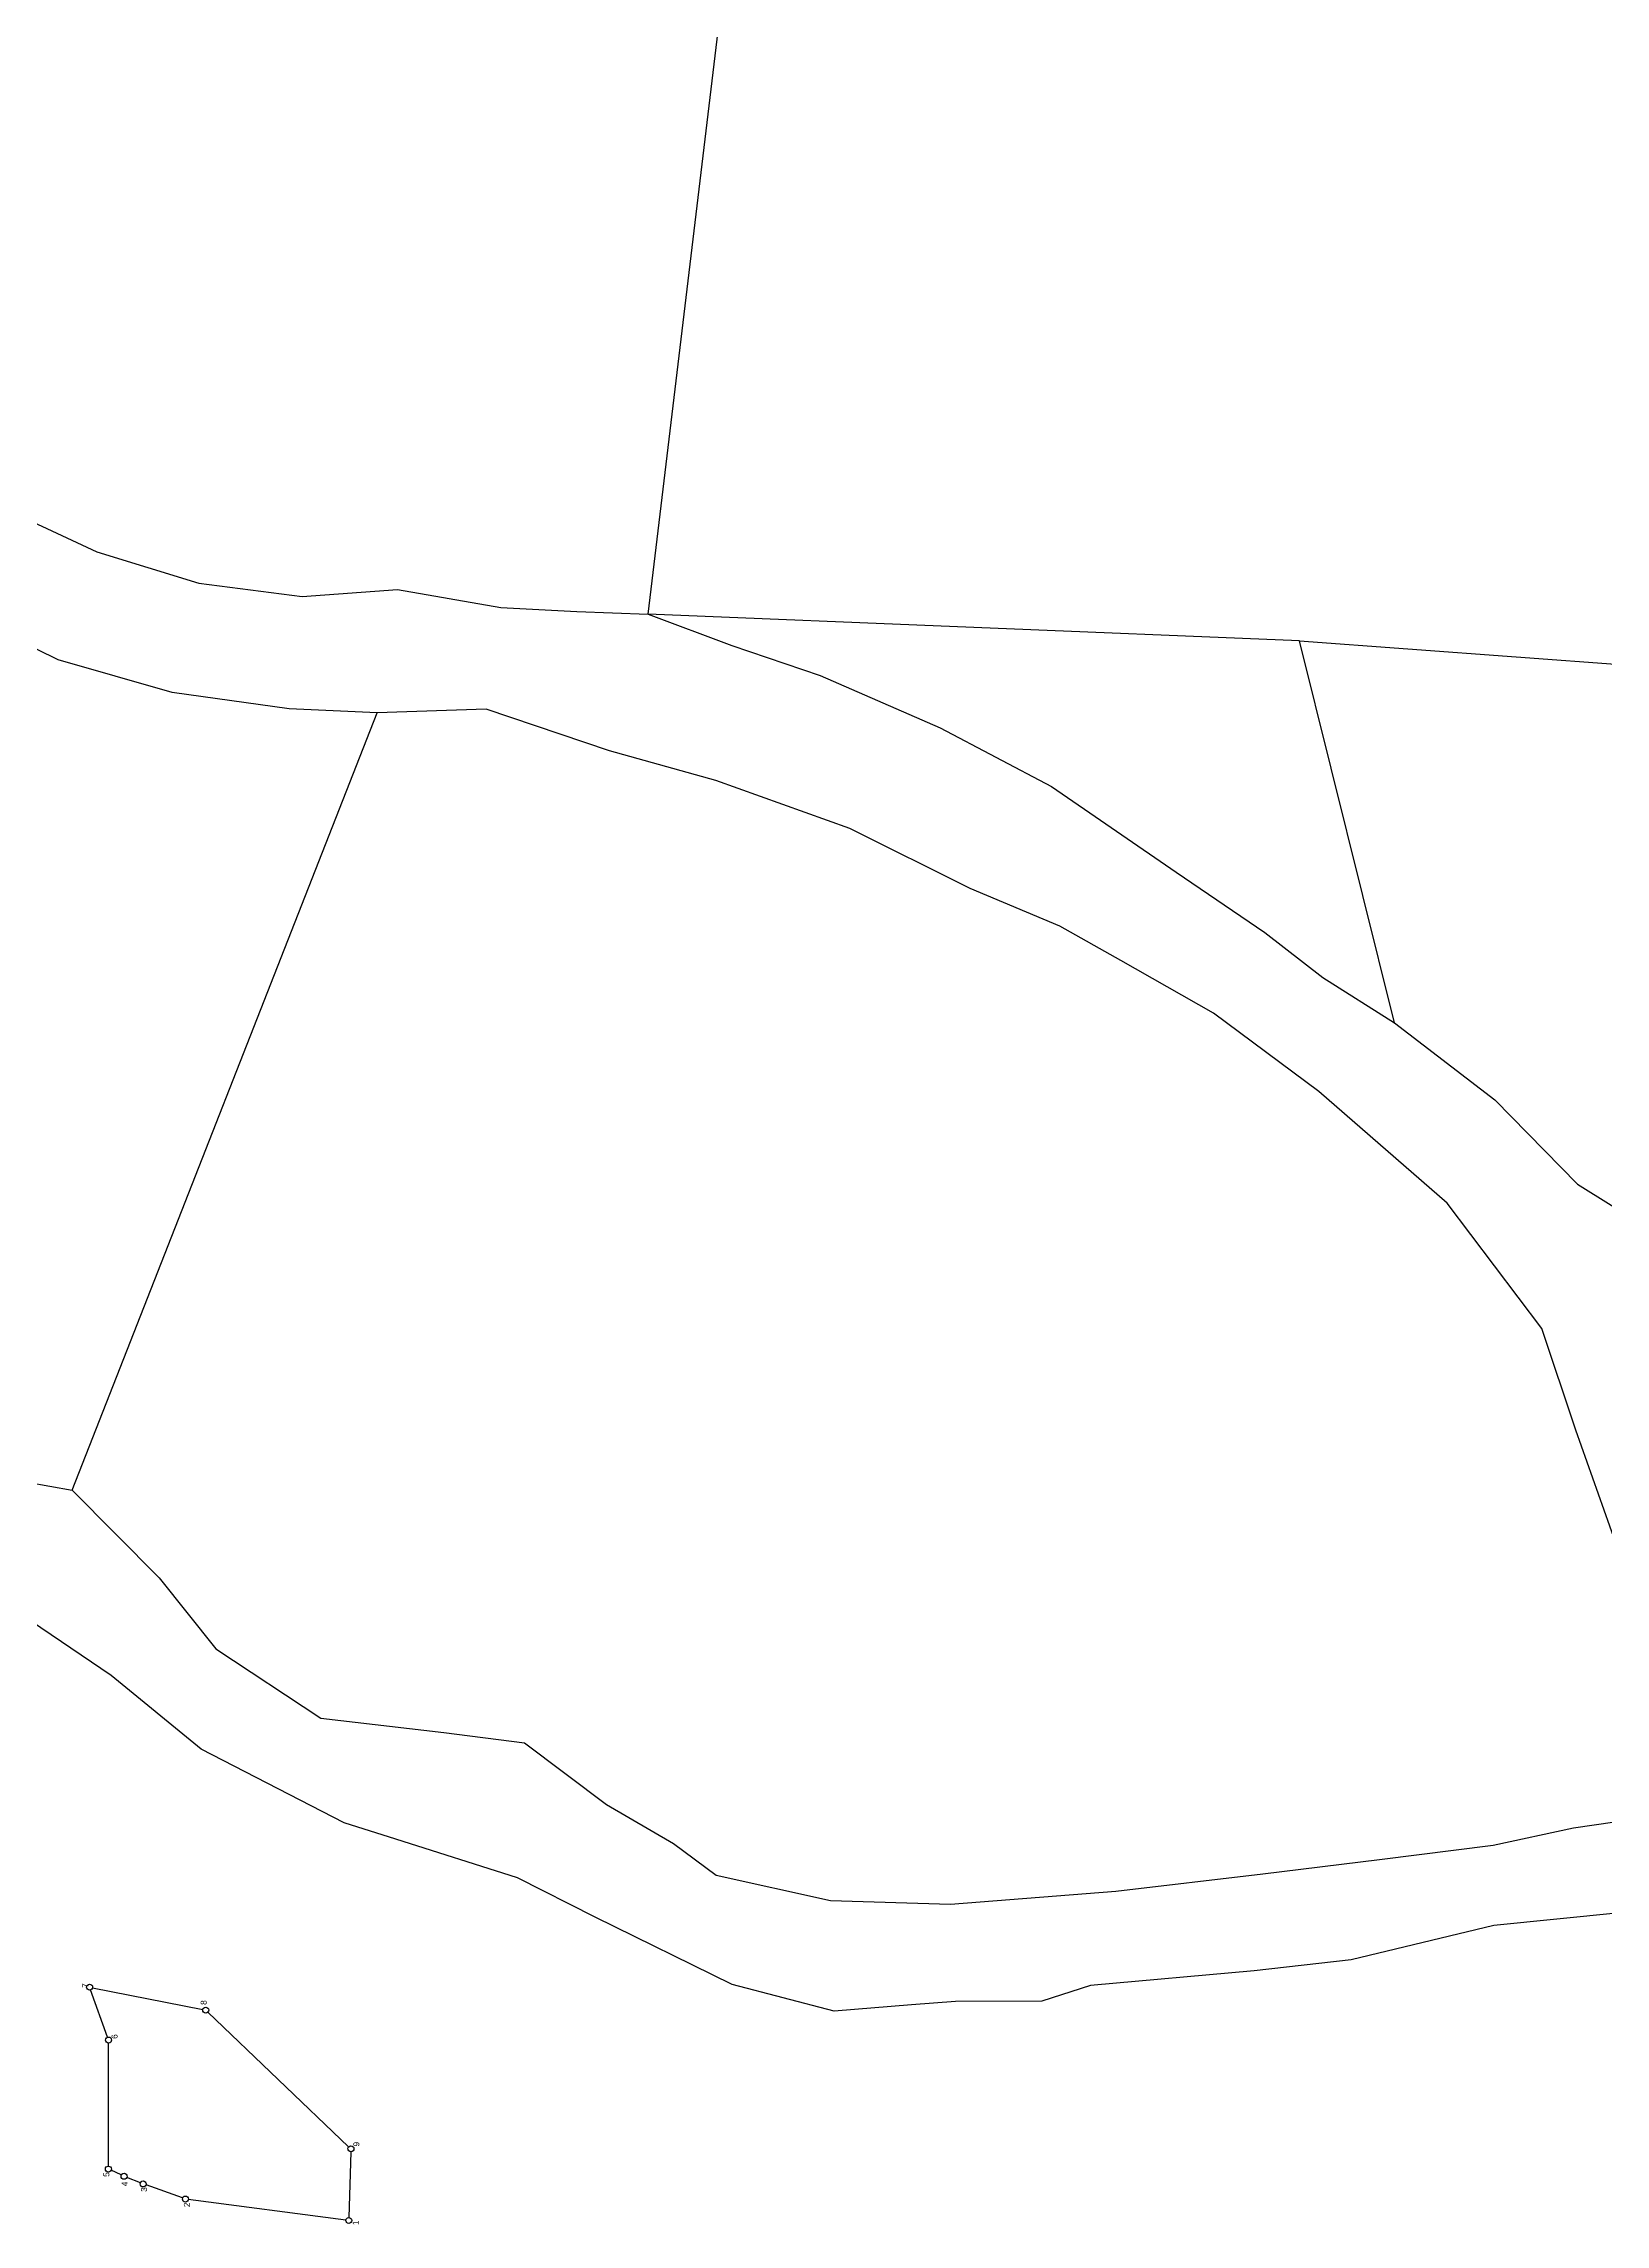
# Model space of a CAD drawing. Header units: millimetres. Extents: x 604022 to 1211550, y 1310365 to 2622648.
# Drawn here: x 605130.45 to 605138.54, y 1310800.01 to 1310811.3 of the extents above; entities that cross this region are included whole.
import ezdxf
from ezdxf.enums import TextEntityAlignment as Align

# ---------------------------------------------------------------- set-up
doc = ezdxf.new("R2010")
doc.units = ezdxf.units.MM
doc.layers.add('2', color=1, linetype='Continuous')
doc.styles.get("Standard").update_dxf_attribs({"font": 'arial.ttf'})

msp = doc.modelspace()

# ---------------------------------------------------------------- linework, layer by layer
at = {"layer": '2', "color": 1, "linetype": 'Continuous'}
for p, q in [((605133.582, 1310808.342), (605134.084, 1310812.519)), ((605136.955, 1310808.204), (605133.582, 1310808.342)), ((605137.446, 1310806.226), (605136.955, 1310808.204)), ((605136.955, 1310808.204), (605138.637, 1310808.08)), ((605130.599, 1310803.806), (605132.179, 1310807.831))]:
    msp.add_line(p, q, dxfattribs=at)
for points in [[(605132.179, 1310807.831), (605131.723, 1310807.852), (605131.117, 1310807.936), (605130.527, 1310808.105), (605130.196, 1310808.268), (605129.691, 1310808.541), (605129.202, 1310808.836), (605128.658, 1310809.156), (605127.853, 1310809.717), (605127.483, 1310809.904), (605127.009, 1310810.27), (605126.607, 1310810.496), (605126.182, 1310810.635), (605125.985, 1310810.705), (605125.417, 1310810.929)], [(605128.591, 1310809.839), (605129.088, 1310809.457), (605129.656, 1310809.153), (605130.16, 1310808.928), (605130.728, 1310808.664), (605131.255, 1310808.502), (605131.79, 1310808.434), (605132.285, 1310808.469), (605132.82, 1310808.377), (605133.213, 1310808.356), (605133.582, 1310808.342)], [(605133.582, 1310808.342), (605134.016, 1310808.18), (605134.472, 1310808.025), (605135.095, 1310807.754), (605135.67, 1310807.45), (605136.317, 1310807.006), (605136.775, 1310806.694), (605137.075, 1310806.46), (605137.446, 1310806.226)], [(605138.649, 1310803.372), (605138.386, 1310804.117), (605138.21, 1310804.643), (605137.719, 1310805.293), (605137.055, 1310805.87), (605136.51, 1310806.276), (605136.029, 1310806.548), (605135.714, 1310806.727), (605135.249, 1310806.921), (605134.626, 1310807.232), (605133.933, 1310807.48), (605133.382, 1310807.634), (605132.744, 1310807.85), (605132.179, 1310807.831)], [(605137.446, 1310806.226), (605137.967, 1310805.828), (605138.394, 1310805.391), (605138.757, 1310805.165)], [(605125.931, 1310802.522), (605126.496, 1310802.683), (605127.233, 1310802.978), (605127.68, 1310803.114), (605128.213, 1310803.274), (605128.628, 1310803.504), (605129.263, 1310803.791), (605129.633, 1310803.824), (605130.135, 1310803.89), (605130.599, 1310803.806)], [(605130.599, 1310803.806), (605131.05, 1310803.353), (605131.343, 1310802.985), (605131.887, 1310802.627), (605132.524, 1310802.552), (605132.941, 1310802.499), (605133.367, 1310802.179), (605133.714, 1310801.977), (605133.935, 1310801.813), (605134.526, 1310801.683), (605135.147, 1310801.663), (605136.003, 1310801.73), (605136.765, 1310801.821), (605137.369, 1310801.895), (605137.958, 1310801.969), (605138.374, 1310802.058), (605138.814, 1310802.123)], [(605138.613, 1310801.619), (605137.961, 1310801.553), (605137.223, 1310801.376), (605136.72, 1310801.318), (605135.872, 1310801.242), (605135.621, 1310801.162), (605135.173, 1310801.16), (605134.945, 1310801.143), (605134.545, 1310801.109), (605134.017, 1310801.247), (605133.308, 1310801.597), (605132.906, 1310801.799), (605132.276, 1310802), (605132.008, 1310802.085), (605131.267, 1310802.466), (605130.801, 1310802.848), (605130.178, 1310803.269)], [(605130.705, 1310801.231), (605131.276, 1310801.118)], [(605130.783, 1310800.975), (605130.695, 1310801.22)], [(605131.302, 1310801.104), (605132.031, 1310800.408)], [(605130.787, 1310800.308), (605130.788, 1310800.945)], [(605132.042, 1310800.382), (605132.032, 1310800.041)], [(605130.854, 1310800.262), (605130.801, 1310800.286)], [(605130.953, 1310800.221), (605130.883, 1310800.249)], [(605131.171, 1310800.143), (605130.982, 1310800.21)], [(605132.017, 1310800.028), (605131.201, 1310800.135)]]:
    msp.add_lwpolyline(points, dxfattribs=at)
for centre in [(605130.69, 1310801.234), (605131.291, 1310801.115), (605130.788, 1310800.96), (605132.043, 1310800.397), (605130.787, 1310800.292), (605130.868, 1310800.255), (605130.967, 1310800.215), (605131.186, 1310800.137), (605132.032, 1310800.026)]:
    msp.add_circle(centre, 0.0155, dxfattribs=at)

# ---------------------------------------------------------------- texts
msp.add_text('7', height=0.0309, rotation=90, dxfattribs=at).set_placement((605130.667, 1310801.254), align=Align.MIDDLE_RIGHT)
msp.add_text('8', height=0.0309, rotation=90, dxfattribs=at).set_placement((605131.305, 1310801.142), align=Align.BOTTOM_LEFT)
for s, p in [('6', (605130.819, 1310800.966)), ('9', (605132.071, 1310800.409))]:
    msp.add_text(s, height=0.0309, rotation=90, dxfattribs=at).set_placement(p, align=Align.MIDDLE_LEFT)
for s, p in [('5', (605130.761, 1310800.276)), ('4', (605130.856, 1310800.227))]:
    msp.add_text(s, height=0.0309, rotation=90, dxfattribs=at).set_placement(p, align=Align.TOP_RIGHT)
for s, p in [('3', (605130.956, 1310800.186)), ('2', (605131.178, 1310800.107))]:
    msp.add_text(s, height=0.0309, rotation=90, dxfattribs=at).set_placement(p, align=Align.TOP_CENTER)
msp.add_text('1', height=0.0309, rotation=90, dxfattribs=at).set_placement((605132.052, 1310800.002), align=Align.TOP_LEFT)

doc.saveas('drawing.dxf')
